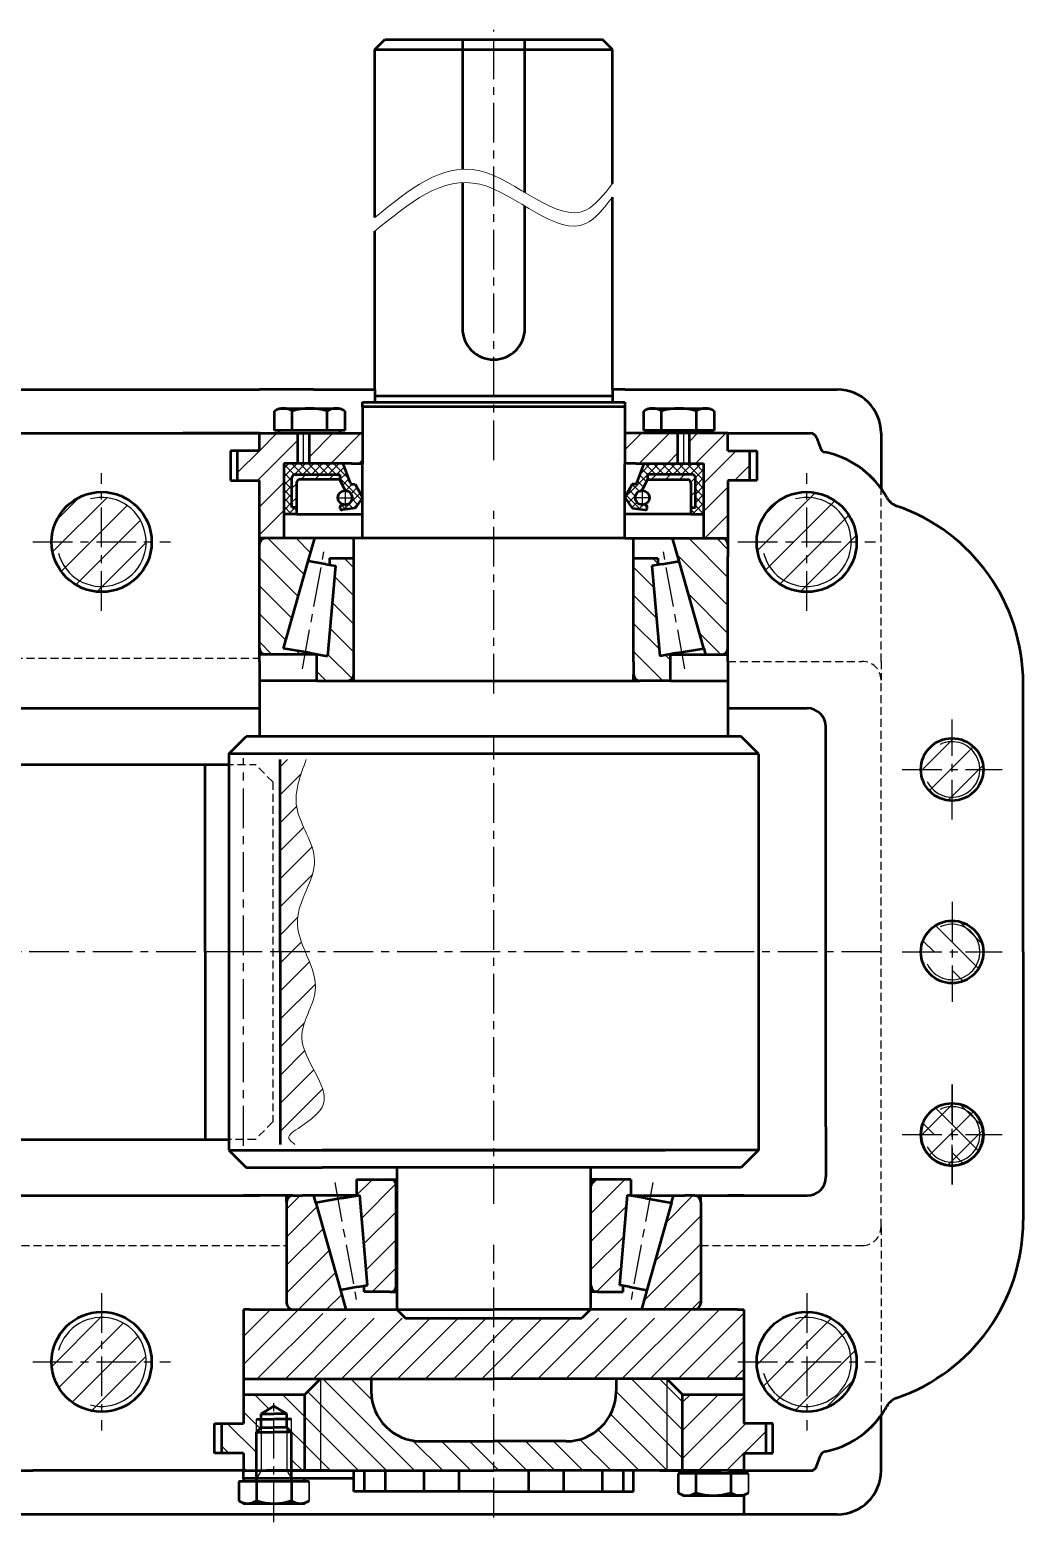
# Model space of a CAD drawing. Header units: millimetres. Extents: x -38 to 949, y -198 to 524.
# Drawn here: x 199.8 to 358.8, y -1.2 to 237.6 of the extents above; entities that cross this region are included whole.
import ezdxf

# ---------------------------------------------------------------- set-up
doc = ezdxf.new("R2010")
doc.units = ezdxf.units.MM
doc.header["$LTSCALE"] = 0.2
doc.linetypes.add('CENTER', pattern=[50.8, 31.75, -6.35, 6.35, -6.35])
doc.linetypes.add('HIDDEN', pattern=[9.525, 6.35, -3.175])
for name, color, linetype, lineweight in [('_Kreskowanie', 1, 'Continuous', 25), ('_Linie cienkie', 5, 'Continuous', 25), ('_Linie grube', 7, 'Continuous', 50), ('_Linie niewidoczne', 6, 'HIDDEN', 25), ('_Osie symetrii', 4, 'CENTER', 25), ('kontur', 10, 'Continuous', 15)]:
    doc.layers.add(name, color=color, linetype=linetype, lineweight=lineweight)
pattern_1 = [(45, (-28, 0), (-2.245064, 2.245064), [])]
pattern_2 = [(135, (-28, 0), (-2.245064, -2.245064), [])]
pattern_3 = [(45, (139.5, 0), (-2.245064, 2.245064), [])]
pattern_4 = [(45, (-28, 0), (-1.122532, 1.122532), [])]
pattern_5 = [(45, (-28, 0), (-0.6735192, 0.6735192), [])]
pattern_6 = [(135, (-28, 0), (-0.6735192, -0.6735192), [])]

msp = doc.modelspace()

# ---------------------------------------------------------------- hatches: boundary and pattern name
at = {"layer": '_Kreskowanie', "transparency": 33554687}
h = msp.add_hatch(dxfattribs=at)
h.set_pattern_fill('ANSI31', color=256, style=0)
h.set_pattern_definition(pattern_1)
h.paths.add_polyline_path([(242.65, 173), (236.5, 173), (236.5, 170.2), (233, 170.2), (233, 165.44), (236.5, 165.44), (236.5, 156.2), (237.5, 156.2), (240.4, 156.2), (240.4, 168.16), (242.65, 168.16)])
h = msp.add_hatch(dxfattribs=at)
h.set_pattern_fill('ANSI31', color=256, style=0)
h.set_pattern_definition(pattern_1)
h.paths.add_polyline_path([(253, 173), (244.5, 173), (244.5, 168.16), (251.23, 168.16), (253, 168.16)])
h = msp.add_hatch(dxfattribs=at)
h.set_pattern_fill('ANSI31', color=256, style=0)
h.set_pattern_definition(pattern_1)
h.paths.add_polyline_path([(295, 173), (303.5, 173), (303.5, 168.16), (296.77, 168.16), (295, 168.16)])
h = msp.add_hatch(dxfattribs=at)
h.set_pattern_fill('ANSI31', color=256, style=0)
h.set_pattern_definition(pattern_1)
h.paths.add_polyline_path([(305.35, 173), (311.5, 173), (311.5, 170.2), (315, 170.2), (315, 165.44), (311.5, 165.44), (311.5, 156.2), (310.5, 156.2), (307.6, 156.2), (307.6, 168.16), (305.35, 168.16)])
h = msp.add_hatch(dxfattribs=at)
h.set_pattern_fill('ANSI31', color=256, scale=0.3, style=0)
h.set_pattern_definition(pattern_5)
h.paths.add_polyline_path([(249.9, 168.16), (244.5, 168.16), (240.4, 168.16), (240.4, 160.07), (242.44, 160.07), (242.44, 161.12), (241.72, 161.12), (241.72, 165.9, -0.414214), (242.22, 166.4), (249.37, 166.4), (249.37, 165.59), (250.22, 163.83, -0.414214), (251.36, 162.69, -0.495862), (249.92, 161.59), (249.65, 161.55, 0.364588), (249.44, 161.3), (249.44, 160.97, 0.456336), (249.73, 160.72), (251.81, 161.02), (253, 162.73), (251.85, 164.86), (251.34, 164.86, -0.310394), (251.1, 165.02)])
h = msp.add_hatch(dxfattribs=at)
h.set_pattern_fill('ANSI31', color=256, scale=0.3, angle=90, style=0)
h.set_pattern_definition(pattern_6)
h.paths.add_polyline_path([(249.9, 168.16), (244.5, 168.16), (240.4, 168.16), (240.4, 160.07), (242.44, 160.07), (242.44, 161.12), (241.72, 161.12), (241.72, 165.9, -0.414214), (242.22, 166.4), (249.37, 166.4), (249.37, 165.59), (250.22, 163.83, -0.414214), (251.36, 162.69, -0.495862), (249.92, 161.59), (249.65, 161.55, 0.364588), (249.44, 161.3), (249.44, 160.97, 0.456336), (249.73, 160.72), (251.81, 161.02), (253, 162.73), (251.85, 164.86), (251.34, 164.86, -0.310394), (251.1, 165.02)])
h = msp.add_hatch(dxfattribs=at)
h.set_pattern_fill('ANSI31', color=256, scale=0.3, style=0)
h.set_pattern_definition(pattern_5)
h.paths.add_polyline_path([(298.1, 168.16), (303.5, 168.16), (307.6, 168.16), (307.6, 160.07), (305.56, 160.07), (305.56, 161.12), (306.28, 161.12), (306.28, 165.9, 0.414214), (305.78, 166.4), (298.63, 166.4), (298.63, 165.59), (297.78, 163.83, 0.414214), (296.64, 162.69, 0.495862), (298.08, 161.59), (298.35, 161.55, -0.364588), (298.56, 161.3), (298.56, 160.97, -0.456336), (298.27, 160.72), (296.19, 161.02), (295, 162.73), (296.15, 164.86), (296.66, 164.86, 0.310394), (296.9, 165.02)])
h = msp.add_hatch(dxfattribs=at)
h.set_pattern_fill('ANSI31', color=256, scale=0.3, angle=90, style=0)
h.set_pattern_definition(pattern_6)
h.paths.add_polyline_path([(298.1, 168.16), (303.5, 168.16), (307.6, 168.16), (307.6, 160.07), (305.56, 160.07), (305.56, 161.12), (306.28, 161.12), (306.28, 165.9, 0.414214), (305.78, 166.4), (298.63, 166.4), (298.63, 165.59), (297.78, 163.83, 0.414214), (296.64, 162.69, 0.495862), (298.08, 161.59), (298.35, 161.55, -0.364588), (298.56, 161.3), (298.56, 160.97, -0.456336), (298.27, 160.72), (296.19, 161.02), (295, 162.73), (296.15, 164.86), (296.66, 164.86, 0.310394), (296.9, 165.02)])
h = msp.add_hatch(dxfattribs=at)
h.set_pattern_fill('ANSI31', color=256, scale=0.5, style=0)
h.set_pattern_definition(pattern_4)
h.paths.add_polyline_path([(249.37, 166.4), (242.22, 166.4, 0.414214), (241.72, 165.9), (241.72, 161.12), (242.44, 161.12), (242.44, 165.09, -0.414214), (242.94, 165.59), (247.08, 165.59), (249.37, 165.59)])
h = msp.add_hatch(dxfattribs=at)
h.set_pattern_fill('ANSI31', color=256, scale=0.5, style=0)
h.set_pattern_definition(pattern_4)
h.paths.add_polyline_path([(298.63, 166.4), (305.78, 166.4, -0.414214), (306.28, 165.9), (306.28, 161.12), (305.56, 161.12), (305.56, 165.09, 0.414214), (305.06, 165.59), (300.92, 165.59), (298.63, 165.59)])
h = msp.add_hatch(dxfattribs=at)
h.set_pattern_fill('ANSI31', color=256)
h.paths.add_polyline_path([(211.25, 162.72), (211.25, 155.6), (218.37, 155.6, 0.414214)])
h.paths.add_polyline_path([(218.37, 155.6), (211.25, 155.6), (211.25, 148.48, 0.414214)])
h.paths.add_polyline_path([(211.25, 155.6), (203.25, 155.6, 0.414214), (211.25, 147.6)])
h.paths.add_polyline_path([(211.25, 163.6, 0.414214), (203.25, 155.6), (211.25, 155.6)])
h.paths.add_polyline_path([(211.25, 31.52), (211.25, 24.4), (218.37, 24.4, 0.414214)])
h.paths.add_polyline_path([(218.37, 24.4), (211.25, 24.4), (211.25, 17.28, 0.414214)])
h.paths.add_polyline_path([(211.25, 32.4, 0.414214), (203.25, 24.4), (211.25, 24.4)])
h.paths.add_polyline_path([(211.25, 24.4), (203.25, 24.4, 0.414214), (211.25, 16.4)])
at = {"layer": '_Kreskowanie'}
h = msp.add_hatch(dxfattribs=at)
h.set_pattern_fill('ANSI31', color=256)
h.set_pattern_definition(pattern_3)
h.paths.add_polyline_path([(324.1, 163.6), (324.1, 155.6), (316.1, 155.6, -0.414214)])
h.paths.add_polyline_path([(324.1, 163.6, -0.414214), (332.1, 155.6), (324.1, 155.6)])
h.paths.add_polyline_path([(316.1, 155.6), (324.1, 155.6), (324.1, 147.6, -0.414214)])
h.paths.add_polyline_path([(324.1, 155.6), (332.1, 155.6, -0.414214), (324.1, 147.6)])
h = msp.add_hatch(dxfattribs=at)
h.set_pattern_fill('ANSI31', color=256, angle=90)
h.set_pattern_definition(pattern_2)
h.paths.add_polyline_path([(245.36, 156.2), (237.5, 156.2, 0.414214), (236.5, 155.2), (236.5, 138.6, 0.414214), (237.5, 137.6), (243.82, 137.6), (243.89, 137.96), (240.37, 138.58), (244.32, 152.53)])
h.paths.add_polyline_path([(251.6, 151.6), (253, 153), (247.7, 153), (247.7, 151.93), (248.66, 151.76), (247.4, 137.34), (245.72, 137.64), (245.72, 133.4), (248.8, 133.4), (250.6, 133.4, 0.414214), (251.6, 134.4)])
h.paths.add_polyline_path([(299.34, 151.76), (300.3, 151.93), (300.3, 153), (295, 153), (296.4, 151.6), (296.4, 136.4), (296.4, 134.4, 0.414214), (297.4, 133.4), (299.2, 133.4), (302.28, 133.4), (302.28, 137.64), (300.6, 137.34)])
h.paths.add_polyline_path([(311.5, 153.2), (311.5, 155.2, 0.414214), (310.5, 156.2), (302.64, 156.2), (303.68, 152.53), (307.63, 138.58), (307.91, 137.6), (310.5, 137.6, 0.414214), (311.5, 138.6)])
h = msp.add_hatch(dxfattribs=at)
h.set_pattern_fill('ANSI31', color=256)
h.set_pattern_definition(pattern_1)
h.paths.add_polyline_path([(352.38, 119.2), (347.38, 119.2), (347.38, 114.2, 0.414214)])
h.paths.add_polyline_path([(347.38, 119.2), (342.38, 119.2, 0.414214), (347.38, 114.2)])
h.paths.add_polyline_path([(347.38, 124.2, 0.414214), (342.38, 119.2), (347.38, 119.2)])
h.paths.add_polyline_path([(347.38, 124.2), (347.38, 119.2), (352.38, 119.2, 0.414214)])
h.paths.add_polyline_path([(347.38, 65.8), (347.38, 60.8), (352.38, 60.8, 0.414214)])
h.paths.add_polyline_path([(347.38, 65.8, 0.414214), (342.38, 60.8), (347.38, 60.8)])
h.paths.add_polyline_path([(347.38, 60.8), (342.38, 60.8, 0.414214), (347.38, 55.8)])
h.paths.add_polyline_path([(352.38, 60.8), (347.38, 60.8), (347.38, 55.8, 0.414214)])
h = msp.add_hatch(dxfattribs=at)
h.set_pattern_fill('ANSI31', color=256)
h.set_pattern_definition(pattern_1)
edge = h.paths.add_edge_path()
edge.add_spline(control_points=[(243.09, 62), (244.69, 63.15), (249.75, 66.77), (240.4, 75.36), (246.8, 83.3), (244.72, 87.91), (243.86, 90)], knot_values=[31.943975, 31.943975, 31.943975, 31.943975, 37.132668, 48.279328, 56.081532, 62.531978, 62.531978, 62.531978, 62.531978], degree=3, periodic=0)
edge.add_line((243.86, 90), (239.82, 90))
edge.add_line((239.82, 90), (239.82, 62))
edge.add_line((239.82, 62), (239.82, 59.2))
edge.add_line((239.82, 59.2), (242.2, 59.2))
edge.add_spline(control_points=[(242.2, 59.2), (241.77, 59.52), (240.52, 60.45), (242.07, 61.39), (243.09, 62)], knot_values=[0, 0, 0, 0, 1.350987, 3.959798, 3.959798, 3.959798, 3.959798], degree=3, periodic=0)
edge = h.paths.add_edge_path()
edge.add_spline(control_points=[(243.86, 90), (243.17, 91.69), (241.3, 96.62), (247.83, 104.37), (241.66, 111.82), (242.51, 116.38), (243.01, 118)], knot_values=[2.836403, 2.836403, 2.836403, 2.836403, 8.053796, 17.966052, 27.003703, 31.943975, 31.943975, 31.943975, 31.943975], degree=3, periodic=0)
edge.add_spline(control_points=[(243.01, 118), (243.3, 118.93), (243.66, 119.87), (244.01, 120.8)], knot_values=[0, 0, 0, 0, 2.836403, 2.836403, 2.836403, 2.836403], degree=3, periodic=0)
edge.add_line((244.01, 120.8), (239.82, 120.8))
edge.add_line((239.82, 120.8), (239.82, 118))
edge.add_line((239.82, 118), (239.82, 90))
edge.add_line((239.82, 90), (243.86, 90))
h = msp.add_hatch(dxfattribs=at)
h.set_pattern_fill('ANSI31', color=256, angle=90)
h.set_pattern_definition(pattern_2)
h.paths.add_polyline_path([(352.38, 90, 0.414214), (347.38, 95), (347.38, 90)], flags=16)
h.paths.add_polyline_path([(352.38, 90, 1), (342.38, 90)], flags=17)
h.paths.add_polyline_path([(347.38, 95, 0.414214), (342.38, 90, 0.414214), (347.38, 85)], flags=17)
h.paths.add_polyline_path([(352.38, 90, 1), (342.38, 90, 1)])
h = msp.add_hatch(dxfattribs=at)
h.set_pattern_fill('ANSI31', color=256, angle=90)
h.set_pattern_definition([(135, (-28, -29.2), (-2.245064, -2.245064), [])])
h.paths.add_polyline_path([(352.38, 60.8, 0.414214), (347.38, 65.8), (347.38, 60.8)], flags=16)
h.paths.add_polyline_path([(352.38, 60.8, 1), (342.38, 60.8)], flags=17)
h.paths.add_polyline_path([(347.38, 65.8, 0.414214), (342.38, 60.8, 0.414214), (347.38, 55.8)], flags=17)
h.paths.add_polyline_path([(352.38, 60.8, 1), (342.38, 60.8, 1)])
at = {"layer": '_Kreskowanie', "transparency": 33554687}
h = msp.add_hatch(dxfattribs=at)
h.set_pattern_fill('ANSI31', color=256)
h.set_pattern_definition(pattern_1)
h.paths.add_polyline_path([(258.4, 52.6, 0.414214), (257.4, 53.6), (253.46, 53.6), (252.06, 53.6), (252.06, 51), (252.56, 51.09), (253.82, 36.66), (253.28, 36.57), (253.28, 35.6), (257.4, 35.6, 0.414214), (258.4, 36.6)])
h.paths.add_polyline_path([(240.86, 33.8, 0.414214), (241.86, 32.8), (250.35, 32.8), (249.48, 35.9), (245.52, 49.85), (245.2, 51), (243.4, 51), (241.86, 51, 0.414214), (240.86, 50)])
h = msp.add_hatch(dxfattribs=at)
h.set_pattern_fill('ANSI31', color=256)
h.set_pattern_definition(pattern_1)
h.paths.add_polyline_path([(289.6, 52.6, -0.414214), (290.6, 53.6), (294.54, 53.6), (295.94, 53.6), (295.94, 51), (295.44, 51.09), (294.18, 36.66), (294.72, 36.57), (294.72, 35.6), (290.6, 35.6, -0.414214), (289.6, 36.6)])
h.paths.add_polyline_path([(302.48, 49.85), (302.8, 51), (304.6, 51), (306.14, 51, -0.414214), (307.14, 50), (307.14, 33.8, -0.414214), (306.14, 32.8), (297.65, 32.8), (298.52, 35.9)])
at = {"layer": '_Kreskowanie'}
h = msp.add_hatch(dxfattribs=at)
h.set_pattern_fill('ANSI31', color=256)
h.set_pattern_definition(pattern_1)
h.paths.add_polyline_path([(274, 31.4), (247.4, 31.4), (246, 32.8), (234.96, 32.8), (233.96, 32.8), (233.96, 21.7), (274, 21.7)])
h.paths.add_polyline_path([(314.04, 32.8), (313.04, 32.8), (302, 32.8), (300.6, 31.4), (274, 31.4), (274, 21.7), (314.04, 21.7)])
h = msp.add_hatch(dxfattribs=at)
h.set_pattern_fill('ANSI31', color=256)
h.set_pattern_definition(pattern_3)
h.paths.add_polyline_path([(324.1, 16.4), (324.1, 24.4), (316.1, 24.4, 0.414214)])
h.paths.add_polyline_path([(324.1, 16.4, 0.414214), (332.1, 24.4), (324.1, 24.4)])
h.paths.add_polyline_path([(316.1, 24.4), (324.1, 24.4), (324.1, 32.4, 0.414214)])
h.paths.add_polyline_path([(324.1, 24.4), (332.1, 24.4, 0.414214), (324.1, 32.4)])
h = msp.add_hatch(dxfattribs=at)
h.set_pattern_fill('ANSI31', color=256, angle=90)
h.set_pattern_definition(pattern_2)
h.paths.add_polyline_path([(274, 11.7), (262.4, 11.7, -0.414214), (254.4, 19.7), (254.4, 21.7), (246.28, 21.7), (246.28, 7), (247.41, 7), (274, 7)])
h.paths.add_polyline_path([(246.28, 21.7), (243.76, 19.18), (243.76, 7), (246.28, 7)])
h = msp.add_hatch(dxfattribs=at)
h.set_pattern_fill('ANSI31', color=256, angle=90)
h.set_pattern_definition(pattern_2)
h.paths.add_polyline_path([(274, 11.7), (285.6, 11.7, 0.414214), (293.6, 19.7), (293.6, 21.7), (301.72, 21.7), (301.72, 7), (300.59, 7), (274, 7)])
h.paths.add_polyline_path([(301.72, 21.7), (304.24, 19.18), (304.24, 7), (301.72, 7)])
at = {"layer": '_Kreskowanie', "transparency": 33554687}
h = msp.add_hatch(dxfattribs=at)
h.set_pattern_fill('ANSI31', color=256, angle=90, style=0)
h.set_pattern_definition(pattern_2)
h.paths.add_polyline_path([(236.02, 13.14), (236.02, 15.22), (236.77, 15.22), (236.77, 16.1), (238.83, 17.29), (238.83, 19.18), (233.96, 19.18), (233.96, 14.56), (230.46, 14.56), (230.46, 9.8), (233.96, 9.8), (233.96, 7), (236.02, 7)])
h.paths.add_polyline_path([(243.76, 19.18), (238.83, 19.18), (238.83, 17.29), (240.9, 16.1), (240.9, 15.22), (241.65, 15.22), (241.65, 13.14), (241.65, 7), (243.76, 7)])
h.paths.add_polyline_path([(241.65, 15.22), (240.9, 15.22), (240.9, 13.89), (241.65, 13.14)], flags=17)
h.paths.add_polyline_path([(236.77, 15.22), (236.02, 15.22), (236.02, 13.14), (236.77, 13.89)], flags=17)
at = {"layer": '_Kreskowanie'}
h = msp.add_hatch(dxfattribs=at)
h.set_pattern_fill('ANSI31', color=256)
h.set_pattern_definition(pattern_1)
h.paths.add_polyline_path([(304.24, 19.18), (314.04, 19.18), (314.04, 14.56), (317.54, 14.56), (317.54, 9.8), (314.04, 9.8), (314.04, 7), (304.24, 7)])

# ---------------------------------------------------------------- linework, layer by layer
at = {"layer": '_Linie cienkie'}
for p, q in [((246.28, 21.7), (246.28, 7)), ((301.72, 21.7), (301.72, 7)), ((236.02, 13.14), (236.02, 15.22)), ((241.65, 13.14), (241.65, 15.22)), ((236.77, 13.89), (236.77, 7)), ((240.9, 13.89), (240.9, 7)), ((236.77, 7), (236.04, 5.73)), ((240.9, 7), (241.63, 5.73))]:
    msp.add_line(p, q, dxfattribs=at)
for centre, radius, start, end in [((211.25, 155.6), 7.12, 194.6897, 104.6897), ((324.1, 155.6), 7.12, 194.6897, 104.6897), ((347.38, 119.2), 4.44, 205.524, 115.524), ((347.38, 90), 4.44, 205.524, 115.524), ((347.38, 60.8), 4.44, 205.524, 115.524), ((211.25, 24.4), 7.12, 255.3103, 165.3103), ((324.1, 24.4), 7.12, 194.6897, 104.6897)]:
    msp.add_arc(centre, radius, start, end, dxfattribs=at)
at = {"layer": '_Linie grube'}
for p, q in [((255, 234.4), (256.6, 236)), ((255, 207.5), (255, 234.4)), ((255, 234.4), (293, 234.4)), ((256.6, 236), (291.4, 236)), ((269, 236), (269, 215.25)), ((279, 211.52), (279, 236)), ((293, 234.4), (291.4, 236)), ((293, 212.95), (293, 234.4)), ((269, 213.09), (269, 189.8)), ((293, 180), (293, 210.8)), ((279, 189.8), (279, 209.36)), ((255, 180), (255, 205.34)), ((142, 180), (236.5, 180)), ((245.15, 180), (236.5, 180)), ((245.15, 180), (253, 180)), ((253, 180), (255, 180)), ((255, 180), (255, 178.5)), ((295, 180), (293, 180)), ((293, 180), (293, 178.5)), ((295, 180), (329, 180)), ((238.93, 176.54), (239.68, 176.97)), ((239.68, 176.97), (249.43, 176.97)), ((249.43, 176.97), (250.19, 176.54)), ((253, 177.24), (253, 178)), ((253, 178), (295, 178)), ((253, 177.24), (253, 168.08)), ((295, 177.24), (253, 177.24)), ((255, 179), (293, 179)), ((255, 178.5), (255, 178)), ((293, 178.5), (293, 178)), ((295, 178), (295, 177.24)), ((295, 177.24), (295, 168.08)), ((298.03, 176.54), (298.78, 176.97)), ((298.78, 176.97), (308.53, 176.97)), ((308.53, 176.97), (309.28, 176.54)), ((238.93, 173.45), (238.93, 176.54)), ((241.74, 173.45), (241.74, 176.54)), ((247.37, 173.45), (247.37, 176.54)), ((250.19, 176.54), (250.19, 173.45)), ((298.03, 173.45), (298.03, 176.54)), ((300.84, 173.45), (300.84, 176.54)), ((306.47, 173.45), (306.47, 176.54)), ((309.28, 176.54), (309.28, 173.45)), ((187, 173), (236.5, 173)), ((236.5, 173), (224.26, 173)), ((236.5, 173), (253, 173)), ((236.5, 170.2), (236.5, 173)), ((250.19, 173.45), (238.93, 173.45)), ((239.68, 173), (239.68, 173.45)), ((242.65, 168.16), (242.65, 173)), ((244.5, 168.16), (244.5, 173)), ((249.43, 173), (249.43, 173.45)), ((311.5, 173), (295, 173)), ((309.28, 173.45), (298.03, 173.45)), ((298.78, 173), (298.78, 173.45)), ((303.5, 168.16), (303.5, 173)), ((305.35, 168.16), (305.35, 173)), ((308.53, 173), (308.53, 173.45)), ((311.5, 173), (324.74, 173)), ((311.5, 170.2), (311.5, 173)), ((325.68, 172.34), (326.31, 170.6)), ((336, 173), (336, 164.16)), ((236.5, 170.2), (231.88, 170.2)), ((231.88, 170.2), (231.88, 165.44)), ((233, 165.44), (233, 170.2)), ((311.5, 170.2), (316.12, 170.2)), ((315, 165.44), (315, 170.2)), ((316.12, 170.2), (316.12, 165.44)), ((240.4, 168.16), (240.4, 156.2)), ((244.5, 168.16), (240.4, 168.16)), ((251.23, 168.16), (244.5, 168.16)), ((251.1, 165.02), (249.9, 168.16)), ((251.23, 168.16), (253, 168.16)), ((253, 156.2), (253, 168.08)), ((296.77, 168.16), (295, 168.16)), ((295, 156.2), (295, 168.08)), ((296.77, 168.16), (303.5, 168.16)), ((296.9, 165.02), (298.1, 168.16)), ((303.5, 168.16), (307.6, 168.16)), ((307.6, 168.16), (307.6, 156.2)), ((231.88, 165.44), (236.5, 165.44)), ((236.5, 136.5), (236.5, 165.44)), ((241.72, 161.12), (241.72, 165.9)), ((242.22, 166.4), (249.37, 166.4)), ((242.44, 165.09), (242.44, 160.07)), ((247.08, 165.59), (242.94, 165.59)), ((249.37, 165.59), (247.08, 165.59)), ((249.37, 166.4), (249.37, 165.59)), ((250.22, 163.83), (249.37, 165.59)), ((251.34, 164.86), (251.85, 164.86)), ((251.85, 164.86), (253, 162.73)), ((296.15, 164.86), (295, 162.73)), ((296.66, 164.86), (296.15, 164.86)), ((297.78, 163.83), (298.63, 165.59)), ((305.78, 166.4), (298.63, 166.4)), ((298.63, 166.4), (298.63, 165.59)), ((298.63, 165.59), (300.92, 165.59)), ((300.92, 165.59), (305.06, 165.59)), ((305.56, 165.09), (305.56, 160.07)), ((306.28, 161.12), (306.28, 165.9)), ((316.12, 165.44), (311.5, 165.44)), ((311.5, 165.44), (311.5, 155.2)), ((253, 162.73), (251.81, 161.02)), ((295, 162.73), (296.19, 161.02)), ((242.44, 160.07), (240.4, 160.07)), ((242.44, 161.12), (241.72, 161.12)), ((242.44, 160.07), (253, 160.07)), ((249.44, 160.97), (249.44, 161.3)), ((249.65, 161.55), (249.92, 161.59)), ((251.81, 161.02), (249.73, 160.72)), ((305.56, 160.07), (295, 160.07)), ((296.19, 161.02), (298.27, 160.72)), ((298.35, 161.55), (298.08, 161.59)), ((298.56, 160.97), (298.56, 161.3)), ((305.56, 161.12), (306.28, 161.12)), ((305.56, 160.07), (307.6, 160.07)), ((307.6, 158.16), (307.6, 156.2)), ((237.5, 156.2), (236.5, 156.2)), ((253, 156.2), (237.5, 156.2)), ((244.32, 152.53), (245.36, 156.2)), ((251.6, 153), (251.6, 156.2)), ((295, 156.2), (253, 156.2)), ((295, 156.2), (310.5, 156.2)), ((296.4, 153), (296.4, 156.2)), ((303.68, 152.53), (302.64, 156.2)), ((310.5, 156.2), (311.5, 156.2)), ((247.7, 153), (247.7, 151.93)), ((247.7, 153), (251.6, 153)), ((251.6, 151.6), (251.6, 153)), ((296.4, 153), (300.3, 153)), ((296.4, 151.6), (296.4, 153)), ((300.3, 153), (300.3, 151.93)), ((311.5, 155.2), (311.5, 153.2)), ((311.5, 138.6), (311.5, 153.2)), ((240.37, 138.58), (244.32, 152.53)), ((247.09, 152.04), (244.32, 152.53)), ((247.09, 152.04), (248.66, 151.76)), ((248.66, 151.76), (247.4, 137.34)), ((251.6, 133.4), (251.6, 151.6)), ((296.4, 136.4), (296.4, 151.6)), ((300.91, 152.04), (299.34, 151.76)), ((299.34, 151.76), (300.6, 137.34)), ((300.91, 152.04), (303.68, 152.53)), ((307.63, 138.58), (303.68, 152.53)), ((244.57, 137.84), (240.37, 138.58)), ((303.43, 137.84), (307.63, 138.58)), ((307.63, 138.58), (307.91, 137.6)), ((311.5, 136.5), (311.5, 138.6)), ((245.72, 137.6), (236.5, 137.6)), ((236.5, 136.5), (236.5, 129)), ((244.57, 137.84), (247.4, 137.34)), ((245.72, 133.4), (245.72, 137.6)), ((296.4, 136.4), (296.4, 134.4)), ((303.43, 137.84), (300.6, 137.34)), ((302.28, 133.4), (302.28, 137.6)), ((302.28, 137.6), (310.5, 137.6)), ((310.5, 137.6), (311.5, 137.6)), ((311.5, 136.5), (311.5, 129)), ((296.4, 134.4), (296.4, 134.4)), ((296.4, 133.4), (296.4, 134.4)), ((245.72, 133.4), (236.5, 133.4)), ((245.72, 133.4), (248.8, 133.4)), ((248.8, 133.4), (251.6, 133.4)), ((251.6, 133.4), (296.4, 133.4)), ((296.4, 133.4), (297.4, 133.4)), ((299.2, 133.4), (297.4, 133.4)), ((297.4, 133.4), (297.4, 133.4)), ((302.28, 133.4), (299.2, 133.4)), ((302.28, 133.4), (311.5, 133.4)), ((358.75, 115.73), (358.75, 133)), ((184, 129), (236.5, 129)), ((236.5, 129), (236.5, 124.5)), ((311.5, 129), (324.18, 129)), ((311.5, 129), (311.5, 124.5)), ((231.6, 121.7), (234.4, 124.5)), ((313.6, 124.5), (234.4, 124.5)), ((316.4, 121.7), (313.6, 124.5)), ((327.18, 118), (327.18, 126)), ((169.5, 120), (231.6, 120)), ((227.8, 90), (227.8, 120)), ((227.8, 120), (229.2, 120)), ((231.6, 121.7), (231.6, 58.3)), ((316.4, 121.7), (231.6, 121.7)), ((231.6, 120), (231.6, 120)), ((239.82, 118), (239.82, 120.8)), ((316.4, 121.7), (316.4, 58.3)), ((239.82, 90), (239.82, 118)), ((316.4, 118), (316.4, 118)), ((327.18, 62), (327.18, 118)), ((358.75, 90), (358.75, 115.73)), ((227.8, 90), (227.8, 60)), ((239.82, 90), (239.82, 62)), ((358.75, 90), (358.75, 66.32)), ((358.75, 66.32), (358.75, 47)), ((111, 60), (231.6, 60)), ((227.8, 60), (229.2, 60)), ((239.82, 62), (239.82, 59.2)), ((327.18, 62), (327.18, 54)), ((231.6, 58.3), (234.4, 55.5)), ((231.6, 58.3), (301.44, 58.3)), ((316.4, 58.3), (246.56, 58.3)), ((316.4, 58.3), (313.6, 55.5)), ((234.4, 55.5), (246.56, 55.5)), ((301.44, 55.5), (246.56, 55.5)), ((258.5, 55.5), (258.5, 36.6)), ((289.5, 55.5), (289.5, 36.6)), ((313.6, 55.5), (301.44, 55.5)), ((252.06, 53.6), (252.06, 51)), ((252.06, 53.6), (253.46, 53.6)), ((253.46, 53.6), (257.4, 53.6)), ((257.4, 53.6), (257.4, 53.6)), ((257.4, 53.6), (258.4, 53.6)), ((258.5, 53.6), (258.4, 53.6)), ((258.4, 53.6), (258.4, 52.6)), ((258.4, 36.6), (258.4, 52.6)), ((258.4, 52.6), (258.4, 52.6)), ((290.6, 53.6), (289.6, 53.6)), ((294.54, 53.6), (290.6, 53.6)), ((290.6, 53.6), (290.6, 53.6)), ((295.94, 53.6), (294.54, 53.6)), ((295.94, 53.6), (295.94, 51)), ((187, 51), (236.5, 51)), ((241.86, 51), (233.96, 51)), ((240.86, 50), (240.86, 51)), ((241.86, 51), (243.4, 51)), ((252.06, 51), (243.4, 51)), ((245.52, 49.85), (245.2, 51)), ((249.72, 50.59), (245.52, 49.85)), ((249.72, 50.59), (252.56, 51.09)), ((253.82, 36.66), (252.56, 51.09)), ((294.18, 36.66), (295.44, 51.09)), ((298.28, 50.59), (295.44, 51.09)), ((295.94, 51), (304.6, 51)), ((298.28, 50.59), (302.48, 49.85)), ((302.48, 49.85), (302.8, 51)), ((306.14, 51), (304.6, 51)), ((306.14, 51), (314.04, 51)), ((307.14, 50), (307.14, 51)), ((311.5, 51), (324.18, 51)), ((313.04, 51), (311.5, 51)), ((314.04, 51), (313.04, 51)), ((240.86, 50), (240.86, 33.8)), ((245.52, 49.85), (249.48, 35.9)), ((302.48, 49.85), (298.52, 35.9)), ((307.14, 50), (307.14, 33.8)), ((252.24, 36.39), (249.48, 35.9)), ((249.48, 35.9), (250.35, 32.8)), ((252.24, 36.39), (253.82, 36.66)), ((253.28, 35.6), (253.28, 36.57)), ((258.4, 35.6), (258.4, 36.6)), ((258.5, 36.6), (258.5, 32.8)), ((289.5, 36.6), (289.5, 32.8)), ((295.76, 36.39), (294.18, 36.66)), ((294.72, 35.6), (294.72, 36.57)), ((295.76, 36.39), (298.52, 35.9)), ((298.52, 35.9), (297.65, 32.8)), ((257.4, 35.6), (253.28, 35.6)), ((257.4, 35.6), (258.4, 35.6)), ((290.6, 35.6), (289.6, 35.6)), ((290.6, 35.6), (294.72, 35.6)), ((233.96, 32.8), (233.96, 14.56)), ((234.96, 32.8), (233.96, 32.8)), ((234.96, 32.8), (274, 32.8)), ((258.5, 32.8), (259.9, 31.4)), ((259.9, 31.4), (288.1, 31.4)), ((313.04, 32.8), (274, 32.8)), ((289.5, 32.8), (288.1, 31.4)), ((313.04, 32.8), (314.04, 32.8)), ((314.04, 32.8), (314.04, 14.56)), ((233.96, 21.7), (274, 21.7)), ((243.76, 19.18), (246.28, 21.7)), ((254.4, 21.7), (254.4, 19.7)), ((314.04, 21.7), (274, 21.7)), ((293.6, 21.7), (293.6, 19.7)), ((304.24, 19.18), (301.72, 21.7)), ((233.96, 19.18), (243.76, 19.18)), ((243.76, 7), (243.76, 19.18)), ((304.24, 7), (304.24, 19.18)), ((304.24, 19.18), (314.04, 19.18)), ((236.77, 16.1), (238.83, 17.29)), ((240.9, 16.1), (238.83, 17.29)), ((229.34, 9.8), (229.34, 14.56)), ((229.34, 14.56), (233.96, 14.56)), ((230.46, 14.56), (230.46, 9.8)), ((236.02, 15.22), (238.83, 15.22)), ((236.77, 13.89), (236.77, 16.1)), ((236.77, 16.1), (238.83, 16.1)), ((240.9, 16.1), (238.83, 16.1)), ((241.65, 15.22), (238.83, 15.22)), ((240.9, 13.89), (240.9, 16.1)), ((318.66, 14.56), (314.04, 14.56)), ((317.54, 14.56), (317.54, 9.8)), ((318.66, 9.8), (318.66, 14.56)), ((336, 7), (336, 15.84)), ((236.02, 13.14), (236.77, 13.89)), ((236.02, 13.14), (238.83, 13.14)), ((236.02, 5.28), (236.02, 13.14)), ((236.77, 13.89), (238.83, 13.89)), ((240.9, 13.89), (238.83, 13.89)), ((241.65, 13.14), (238.83, 13.14)), ((241.65, 13.14), (240.9, 13.89)), ((241.65, 13.14), (240.9, 13.89)), ((241.65, 5.28), (241.65, 13.14)), ((233.96, 9.8), (229.34, 9.8)), ((233.96, 9.8), (233.96, 7)), ((262.4, 11.7), (274, 11.7)), ((285.6, 11.7), (274, 11.7)), ((314.04, 9.8), (318.66, 9.8)), ((314.04, 9.8), (314.04, 7)), ((325.68, 7.66), (326.31, 9.4)), ((187, 7), (200.24, 7)), ((233.96, 7), (200.24, 7)), ((244.46, 5.28), (233.21, 5.28)), ((233.21, 5.28), (233.21, 2.19)), ((233.96, 7), (274, 7)), ((233.96, 5.73), (233.96, 7)), ((233.96, 5.73), (233.96, 5.28)), ((251.6, 5.73), (233.96, 5.73)), ((236.02, 5.28), (236.02, 2.19)), ((247.41, 7), (237.64, 7)), ((241.65, 5.28), (241.65, 2.19)), ((243.71, 5.28), (243.71, 5.73)), ((251.6, 3.64), (251.6, 7)), ((253.28, 7), (253.28, 3.64)), ((256.64, 7), (256.64, 3.64)), ((262.8, 7), (262.8, 3.64)), ((268.4, 7), (268.4, 3.64)), ((314.04, 7), (274, 7)), ((314.04, 7), (274, 7)), ((279.6, 7), (279.6, 3.64)), ((285.2, 7), (285.2, 3.64)), ((291.36, 7), (291.36, 3.64)), ((294.72, 7), (294.72, 3.64)), ((296.4, 3.64), (296.4, 7)), ((300.59, 7), (310.36, 7)), ((314.79, 6.55), (303.54, 6.55)), ((303.54, 6.55), (303.54, 3.46)), ((304.29, 7), (304.29, 6.55)), ((306.35, 6.55), (306.35, 7)), ((306.35, 6.55), (306.35, 3.46)), ((311.5, 7), (324.74, 7)), ((311.98, 6.55), (311.98, 7)), ((311.98, 6.55), (311.98, 3.46)), ((314.04, 7), (314.04, 6.55)), ((314.04, 7), (314.04, 6.55)), ((314.04, 6.55), (314.04, 7)), ((274, 3.64), (251.6, 3.64)), ((274, 3.64), (296.4, 3.64)), ((303.54, 3.46), (304.29, 3.03)), ((304.29, 3.03), (314.04, 3.03)), ((314.04, 3.03), (313.21, 3.03)), ((314.04, 3.03), (314.79, 3.46)), ((314.04, 3.03), (314.04, 0)), ((238.83, 0), (168, 0)), ((233.21, 2.19), (233.96, 1.76)), ((233.96, 1.76), (243.71, 1.76)), ((329, 0), (238.83, 0)), ((243.71, 1.76), (244.46, 2.19))]:
    msp.add_line(p, q, dxfattribs=at)
at = {"layer": '_Linie grube', "color": 7, "linetype": 'Continuous', "lineweight": 30}
for p, q in [((238.93, 176.54), (239.68, 176.97)), ((239.68, 176.97), (240.34, 176.97)), ((240.34, 176.97), (244.56, 176.97)), ((244.56, 176.97), (248.78, 176.97)), ((248.78, 176.97), (249.43, 176.97)), ((249.43, 176.97), (250.19, 176.54)), ((298.03, 176.54), (298.78, 176.97)), ((298.78, 176.97), (299.43, 176.97)), ((299.43, 176.97), (303.65, 176.97)), ((303.65, 176.97), (307.88, 176.97)), ((307.88, 176.97), (308.53, 176.97)), ((308.53, 176.97), (309.28, 176.54)), ((238.93, 173.45), (238.93, 176.54)), ((241.74, 173.45), (241.74, 176.54)), ((247.37, 173.45), (247.37, 176.54)), ((250.19, 173.45), (250.19, 176.54)), ((298.03, 173.45), (298.03, 176.54)), ((300.84, 173.45), (300.84, 176.54)), ((306.47, 173.45), (306.47, 176.54)), ((309.28, 173.45), (309.28, 176.54)), ((238.93, 173.45), (240.34, 173.45)), ((239.68, 173), (239.68, 173.45)), ((239.68, 173), (239.68, 173.45)), ((240.34, 173.45), (241.74, 173.45)), ((241.74, 173.45), (244.56, 173.45)), ((244.56, 173.45), (247.37, 173.45)), ((247.37, 173.45), (248.78, 173.45)), ((248.78, 173.45), (250.19, 173.45)), ((249.43, 173.45), (249.43, 173)), ((249.43, 173.45), (249.43, 173)), ((298.03, 173.45), (299.43, 173.45)), ((298.78, 173), (298.78, 173.45)), ((298.78, 173), (298.78, 173.45)), ((299.43, 173.45), (300.84, 173.45)), ((300.84, 173.45), (303.65, 173.45)), ((303.65, 173.45), (306.47, 173.45)), ((306.47, 173.45), (307.88, 173.45)), ((307.88, 173.45), (309.28, 173.45)), ((308.53, 173.45), (308.53, 173)), ((308.53, 173.45), (308.53, 173)), ((234.61, 5.28), (233.21, 5.28)), ((233.21, 5.28), (233.21, 2.19)), ((233.96, 5.28), (233.96, 5.73)), ((236.02, 5.28), (234.61, 5.28)), ((238.83, 5.28), (236.02, 5.28)), ((236.02, 5.28), (236.02, 2.19)), ((241.65, 5.28), (238.83, 5.28)), ((243.06, 5.28), (241.65, 5.28)), ((241.65, 5.28), (241.65, 2.19)), ((244.46, 5.28), (243.06, 5.28)), ((243.71, 5.73), (243.71, 5.28)), ((244.46, 5.28), (244.46, 2.19)), ((303.54, 6.55), (303.54, 3.46)), ((303.54, 6.55), (304.94, 6.55)), ((304.94, 6.55), (303.54, 6.55)), ((303.54, 6.55), (303.54, 3.46)), ((304.29, 7), (304.29, 6.55)), ((304.29, 6.55), (304.29, 7)), ((304.94, 6.55), (306.35, 6.55)), ((306.35, 6.55), (304.94, 6.55)), ((306.35, 6.55), (306.35, 3.46)), ((306.35, 6.55), (309.16, 6.55)), ((309.16, 6.55), (306.35, 6.55)), ((306.35, 6.55), (306.35, 3.46)), ((309.16, 6.55), (311.98, 6.55)), ((311.98, 6.55), (309.16, 6.55)), ((311.98, 6.55), (311.98, 3.46)), ((311.98, 6.55), (313.39, 6.55)), ((313.39, 6.55), (311.98, 6.55)), ((311.98, 6.55), (311.98, 3.46)), ((313.39, 6.55), (314.79, 6.55)), ((314.79, 6.55), (313.39, 6.55)), ((314.04, 6.55), (314.04, 7)), ((314.04, 7), (314.04, 6.55)), ((314.79, 6.55), (314.79, 3.46)), ((314.79, 6.55), (314.79, 3.46)), ((303.54, 3.46), (304.29, 3.03)), ((304.29, 3.03), (303.54, 3.46)), ((304.29, 3.03), (304.94, 3.03)), ((304.94, 3.03), (309.16, 3.03)), ((309.16, 3.03), (313.39, 3.03)), ((313.39, 3.03), (309.16, 3.03)), ((314.04, 3.03), (313.39, 3.03)), ((314.04, 3.03), (314.79, 3.46)), ((314.79, 3.46), (314.04, 3.03)), ((233.96, 1.76), (233.21, 2.19)), ((234.61, 1.76), (233.96, 1.76)), ((238.83, 1.76), (234.61, 1.76)), ((243.06, 1.76), (238.83, 1.76)), ((243.71, 1.76), (243.06, 1.76)), ((244.46, 2.19), (243.71, 1.76))]:
    msp.add_line(p, q, dxfattribs=at)
at = {"layer": '_Linie grube'}
for centre, radius in [((211.25, 155.6), 8), ((250.22, 162.69), 1.14), ((297.78, 162.69), 1.14), ((324.1, 155.6), 8), ((347.38, 119.2), 5), ((347.38, 119.2), 5), ((347.38, 90), 5), ((347.38, 60.8), 5), ((211.25, 24.4), 8), ((324.1, 24.4), 8)]:
    msp.add_circle(centre, radius, dxfattribs=at)
for centre, radius, start, end in [((274, 189.8), 5, 180, 0), ((329, 173), 7, 360, 90), ((240.34, 174.48), 2.49, 55.6358, 124.3642), ((244.56, 167.66), 9.31, 72.412, 107.588), ((248.78, 174.48), 2.49, 55.6158, 124.3842), ((299.43, 174.48), 2.49, 55.6358, 124.3642), ((303.65, 167.66), 9.31, 72.412, 107.588), ((307.88, 174.48), 2.49, 55.6158, 124.3842), ((324.74, 172), 1, 20, 90), ((327.25, 170.94), 1, 200, 258.3897), ((324.1, 155.6), 14.66, 32.436, 78.3897), ((324.1, 155.6), 14.66, 35.741, 57.1035), ((242.22, 165.9), 0.5, 90, 180), ((242.94, 165.09), 0.5, 90, 180), ((251.34, 165.11), 0.25, 201.0239, 270), ((296.66, 165.11), 0.25, 270, 338.9761), ((305.06, 165.09), 0.5, 0, 90), ((305.78, 165.9), 0.5, 0, 90), ((324.1, 155.6), 14.66, 29.0986, 32.436), ((339.53, 164.19), 3, 209.0986, 250.9296), ((249.69, 161.3), 0.25, 99.8749, 180), ((249.69, 160.97), 0.25, 180, 278.1156), ((298.31, 160.97), 0.25, 261.8844, 0), ((298.31, 161.3), 0.25, 0, 80.1251), ((328.75, 133), 30, 0, 70.9296), ((237.5, 155.2), 1, 90, 180), ((310.5, 155.2), 1, 360, 90), ((237.5, 138.6), 1, 180, 270), ((310.5, 138.6), 1, 270, 0), ((250.6, 134.4), 1, 270, 0), ((297.4, 134.4), 1, 180, 270), ((324.18, 126), 3, 0, 90), ((347.38, 60.8), 5, 163.0216, 76.7972), ((257.4, 52.6), 1, 0, 90), ((290.6, 52.6), 1, 90, 180), ((324.18, 54), 3, 270, 0), ((241.86, 50), 1, 90, 180), ((306.14, 50), 1, 0, 90), ((328.75, 47), 30, 289.0704, 0), ((257.4, 36.6), 1, 270, 360), ((290.6, 36.6), 1, 180, 270), ((241.86, 33.8), 1, 180, 270), ((306.14, 33.8), 1, 270, 0), ((262.4, 19.7), 8, 180, 270), ((285.6, 19.7), 8, 270, 0), ((324.1, 24.4), 14.66, 327.564, 330.9014), ((339.53, 15.81), 3, 109.0704, 150.9014), ((324.1, 24.4), 14.66, 281.6103, 327.564), ((324.1, 24.4), 14.66, 302.8965, 327.564), ((327.25, 9.06), 1, 101.6103, 160), ((324.74, 8), 1, 270, 340), ((329, 7), 7, 270, 360), ((304.94, 5.53), 2.51, 235.8444, 304.1556), ((309.16, 12.34), 9.31, 252.412, 287.588), ((313.39, 5.52), 2.49, 235.6358, 304.3642), ((234.61, 4.27), 2.51, 235.8444, 304.1556), ((238.83, 11.07), 9.31, 252.412, 287.588), ((243.06, 4.25), 2.49, 235.6358, 304.3642)]:
    msp.add_arc(centre, radius, start, end, dxfattribs=at)
at = {"layer": '_Linie grube', "color": 7, "linetype": 'Continuous', "lineweight": 30}
for points, knots in [([(240.34, 176.97), (240.3, 176.97), (240.16, 176.97), (239.91, 176.94), (239.58, 176.85), (239.25, 176.72), (239.04, 176.6), (238.93, 176.54)], [0, 0, 0, 0, 0.070043, 0.299803, 0.530825, 0.765022, 1, 1, 1, 1]), ([(241.74, 176.54), (241.63, 176.6), (241.4, 176.73), (241.05, 176.86), (240.7, 176.96), (240.46, 176.97), (240.34, 176.97)], [0, 0, 0, 0, 0.2472686, 0.4953626, 0.746874, 1, 1, 1, 1]), ([(244.56, 176.97), (244.37, 176.97), (244.01, 176.96), (243.46, 176.91), (242.91, 176.82), (242.33, 176.7), (241.95, 176.6), (241.74, 176.54)], [0, 0, 0, 0, 0.192372, 0.385528, 0.580804, 0.776662, 1, 1, 1, 1]), ([(247.37, 176.54), (247.2, 176.59), (246.85, 176.68), (246.32, 176.8), (245.79, 176.89), (245.2, 176.96), (244.79, 176.97), (244.56, 176.97)], [0, 0, 0, 0, 0.188552, 0.37744, 0.567642, 0.758439, 1, 1, 1, 1]), ([(248.78, 176.97), (248.75, 176.97), (248.6, 176.97), (248.35, 176.94), (248.02, 176.85), (247.7, 176.72), (247.48, 176.6), (247.37, 176.54)], [0, 0, 0, 0, 0.070043, 0.299803, 0.530825, 0.765022, 1, 1, 1, 1]), ([(250.19, 176.54), (250.07, 176.6), (249.85, 176.73), (249.5, 176.86), (249.14, 176.96), (248.9, 176.97), (248.78, 176.97)], [0, 0, 0, 0, 0.247269, 0.495363, 0.746874, 1, 1, 1, 1]), ([(299.43, 176.97), (299.4, 176.97), (299.26, 176.97), (299, 176.94), (298.68, 176.85), (298.35, 176.72), (298.13, 176.6), (298.03, 176.54)], [0, 0, 0, 0, 0.070043, 0.299803, 0.530825, 0.765022, 1, 1, 1, 1]), ([(300.84, 176.54), (300.73, 176.6), (300.5, 176.73), (300.15, 176.86), (299.79, 176.96), (299.55, 176.97), (299.43, 176.97)], [0, 0, 0, 0, 0.2472686, 0.4953626, 0.746874, 1, 1, 1, 1]), ([(303.65, 176.97), (303.47, 176.97), (303.1, 176.96), (302.55, 176.91), (302, 176.82), (301.43, 176.7), (301.05, 176.6), (300.84, 176.54)], [0, 0, 0, 0, 0.192372, 0.385528, 0.580804, 0.776662, 1, 1, 1, 1]), ([(306.47, 176.54), (306.3, 176.59), (305.95, 176.68), (305.42, 176.8), (304.89, 176.89), (304.3, 176.96), (303.88, 176.97), (303.65, 176.97)], [0, 0, 0, 0, 0.188552, 0.37744, 0.567642, 0.758439, 1, 1, 1, 1]), ([(307.88, 176.97), (307.84, 176.97), (307.7, 176.97), (307.45, 176.94), (307.12, 176.85), (306.79, 176.72), (306.58, 176.6), (306.47, 176.54)], [0, 0, 0, 0, 0.070043, 0.299803, 0.530825, 0.765022, 1, 1, 1, 1]), ([(309.28, 176.54), (309.17, 176.6), (308.94, 176.73), (308.59, 176.86), (308.24, 176.96), (308, 176.97), (307.88, 176.97)], [0, 0, 0, 0, 0.247269, 0.495363, 0.746874, 1, 1, 1, 1]), ([(304.94, 3.03), (304.91, 3.03), (304.77, 3.03), (304.51, 3.06), (304.19, 3.15), (303.86, 3.28), (303.64, 3.4), (303.54, 3.46)], [0, 0, 0, 0, 0.070043, 0.299803, 0.530825, 0.765022, 1, 1, 1, 1]), ([(303.54, 3.46), (303.65, 3.4), (303.88, 3.27), (304.23, 3.14), (304.58, 3.04), (304.82, 3.03), (304.94, 3.03)], [0, 0, 0, 0, 0.247269, 0.495363, 0.746874, 1, 1, 1, 1]), ([(306.35, 3.46), (306.24, 3.4), (306.01, 3.27), (305.66, 3.14), (305.3, 3.04), (305.06, 3.03), (304.94, 3.03)], [0, 0, 0, 0, 0.2472686, 0.4953626, 0.746874, 1, 1, 1, 1]), ([(304.94, 3.03), (304.98, 3.03), (305.12, 3.03), (305.37, 3.06), (305.7, 3.15), (306.03, 3.28), (306.24, 3.4), (306.35, 3.46)], [0, 0, 0, 0, 0.070043, 0.299803, 0.530825, 0.765022, 1, 1, 1, 1]), ([(309.16, 3.03), (308.98, 3.03), (308.61, 3.04), (308.06, 3.09), (307.51, 3.18), (306.94, 3.3), (306.56, 3.4), (306.35, 3.46)], [0, 0, 0, 0, 0.192372, 0.385528, 0.580804, 0.776662, 1, 1, 1, 1]), ([(306.35, 3.46), (306.52, 3.41), (306.87, 3.32), (307.4, 3.2), (307.93, 3.11), (308.52, 3.04), (308.93, 3.03), (309.16, 3.03)], [0, 0, 0, 0, 0.188552, 0.37744, 0.567642, 0.758439, 1, 1, 1, 1]), ([(311.98, 3.46), (311.81, 3.41), (311.46, 3.32), (310.93, 3.2), (310.4, 3.11), (309.81, 3.04), (309.4, 3.03), (309.16, 3.03)], [0, 0, 0, 0, 0.188552, 0.37744, 0.567642, 0.758439, 1, 1, 1, 1]), ([(309.16, 3.03), (309.35, 3.03), (309.72, 3.04), (310.27, 3.09), (310.82, 3.18), (311.39, 3.3), (311.77, 3.4), (311.98, 3.46)], [0, 0, 0, 0, 0.192372, 0.385528, 0.580804, 0.776662, 1, 1, 1, 1]), ([(313.39, 3.03), (313.35, 3.03), (313.21, 3.03), (312.96, 3.06), (312.63, 3.15), (312.3, 3.28), (312.09, 3.4), (311.98, 3.46)], [0, 0, 0, 0, 0.070043, 0.299803, 0.530825, 0.765022, 1, 1, 1, 1]), ([(311.98, 3.46), (312.09, 3.4), (312.32, 3.27), (312.67, 3.14), (313.03, 3.04), (313.27, 3.03), (313.39, 3.03)], [0, 0, 0, 0, 0.2472686, 0.4953626, 0.746874, 1, 1, 1, 1]), ([(314.79, 3.46), (314.68, 3.4), (314.45, 3.27), (314.1, 3.14), (313.75, 3.04), (313.51, 3.03), (313.39, 3.03)], [0, 0, 0, 0, 0.247269, 0.495363, 0.746874, 1, 1, 1, 1]), ([(313.39, 3.03), (313.42, 3.03), (313.56, 3.03), (313.82, 3.06), (314.14, 3.15), (314.47, 3.28), (314.69, 3.4), (314.79, 3.46)], [0, 0, 0, 0, 0.070043, 0.299803, 0.530825, 0.765022, 1, 1, 1, 1]), ([(233.21, 2.19), (233.32, 2.13), (233.55, 2), (233.9, 1.87), (234.25, 1.77), (234.49, 1.76), (234.61, 1.76)], [0, 0, 0, 0, 0.247269, 0.495363, 0.746874, 1, 1, 1, 1]), ([(234.61, 1.76), (234.65, 1.76), (234.79, 1.76), (235.04, 1.79), (235.37, 1.88), (235.7, 2.01), (235.91, 2.13), (236.02, 2.19)], [0, 0, 0, 0, 0.070043, 0.299803, 0.530825, 0.765022, 1, 1, 1, 1]), ([(236.02, 2.19), (236.19, 2.14), (236.54, 2.05), (237.07, 1.93), (237.6, 1.84), (238.19, 1.77), (238.6, 1.76), (238.83, 1.76)], [0, 0, 0, 0, 0.188552, 0.37744, 0.567642, 0.758439, 1, 1, 1, 1]), ([(238.83, 1.76), (239.02, 1.76), (239.39, 1.77), (239.94, 1.82), (240.49, 1.91), (241.06, 2.03), (241.44, 2.14), (241.65, 2.19)], [0, 0, 0, 0, 0.192372, 0.385528, 0.580804, 0.776662, 1, 1, 1, 1]), ([(241.65, 2.19), (241.76, 2.13), (241.99, 2), (242.34, 1.87), (242.7, 1.77), (242.94, 1.76), (243.06, 1.76)], [0, 0, 0, 0, 0.2472686, 0.4953626, 0.746874, 1, 1, 1, 1]), ([(243.06, 1.76), (243.09, 1.76), (243.23, 1.76), (243.49, 1.79), (243.81, 1.88), (244.14, 2.01), (244.36, 2.13), (244.46, 2.19)], [0, 0, 0, 0, 0.070043, 0.299803, 0.530825, 0.765022, 1, 1, 1, 1])]:
    msp.add_open_spline(points, degree=3, knots=knots, dxfattribs=at)
at = {"layer": '_Linie niewidoczne'}
for p, q in [((336, 136.5), (336, 164.16)), ((184, 137), (236.5, 137)), ((311.5, 136.5), (333, 136.5)), ((336, 136.5), (336, 133.5)), ((336, 46), (336, 133.5)), ((229.2, 120), (235.87, 120)), ((238.67, 117.2), (235.87, 120)), ((238.67, 117.2), (238.67, 62.8)), ((238.67, 62.8), (235.87, 60)), ((235.87, 60), (229.2, 60)), ((336, 46), (336, 15.84)), ((187, 43), (240.86, 43)), ((307.14, 43), (333, 43))]:
    msp.add_line(p, q, dxfattribs=at)
for centre, start, end in [((333, 133.5), 360, 90), ((333, 46), 270, 360)]:
    msp.add_arc(centre, 3, start, end, dxfattribs=at)
at = {"layer": '_Osie symetrii'}
for p, q in [((274, 168.71), (274, 237.55)), ((243.58, 168.16), (243.58, 173)), ((304.42, 168.16), (304.42, 173)), ((211.25, 144.6), (211.25, 166.6)), ((324.1, 144.6), (324.1, 166.6)), ((248.84, 162.69), (251.61, 162.69)), ((250.22, 164.08), (250.22, 161.3)), ((250.22, 162.69), (250.22, 162.69)), ((299.16, 162.69), (296.39, 162.69)), ((297.78, 164.08), (297.78, 161.3)), ((297.78, 162.69), (297.78, 162.69)), ((274, 131.37), (274, 160.89)), ((200.25, 155.6), (222.25, 155.6)), ((313.1, 155.6), (335.1, 155.6)), ((243.4, 135.3), (246.98, 154.8)), ((304.6, 135.3), (301.02, 154.8)), ((347.38, 111.2), (347.38, 127.2)), ((274, 49.69), (274, 124.24)), ((233.94, 59), (233.94, 121)), ((339.38, 119.2), (355.38, 119.2)), ((347.38, 98), (347.38, 82)), ((236.5, 90), (0, 90)), ((336, 90), (227.8, 90)), ((339.38, 90), (355.38, 90)), ((347.38, 52.8), (347.38, 68.8)), ((347.38, 68.8), (347.38, 52.8)), ((339.38, 60.8), (355.38, 60.8)), ((339.38, 60.8), (355.38, 60.8)), ((248.55, 53.12), (252.14, 33.62)), ((299.45, 53.12), (295.86, 33.62)), ((274, -0.5), (274, 43.11)), ((211.25, 35.4), (211.25, 13.4)), ((324.1, 35.4), (324.1, 13.4)), ((200.25, 24.4), (222.25, 24.4)), ((313.1, 24.4), (335.1, 24.4)), ((238.83, -1.24), (238.83, 19.18))]:
    msp.add_line(p, q, dxfattribs=at)
at = {"layer": 'kontur'}
for points in [[(255, 207.5), (271.8, 215), (288.75, 208.71), (293, 212.95)], [(255, 205.34), (271.8, 212.84), (288.75, 206.55), (293, 210.8)], [(244.01, 120.8), (242.47, 113.18), (245.33, 104.61), (242.58, 95.08), (245.44, 83.77), (243.3, 76.27), (246.75, 65.67), (243.09, 62)], [(243.09, 62), (241.24, 60.16), (242.2, 59.2)]]:
    msp.add_spline(points, degree=3, dxfattribs=at)

doc.saveas('drawing.dxf')
